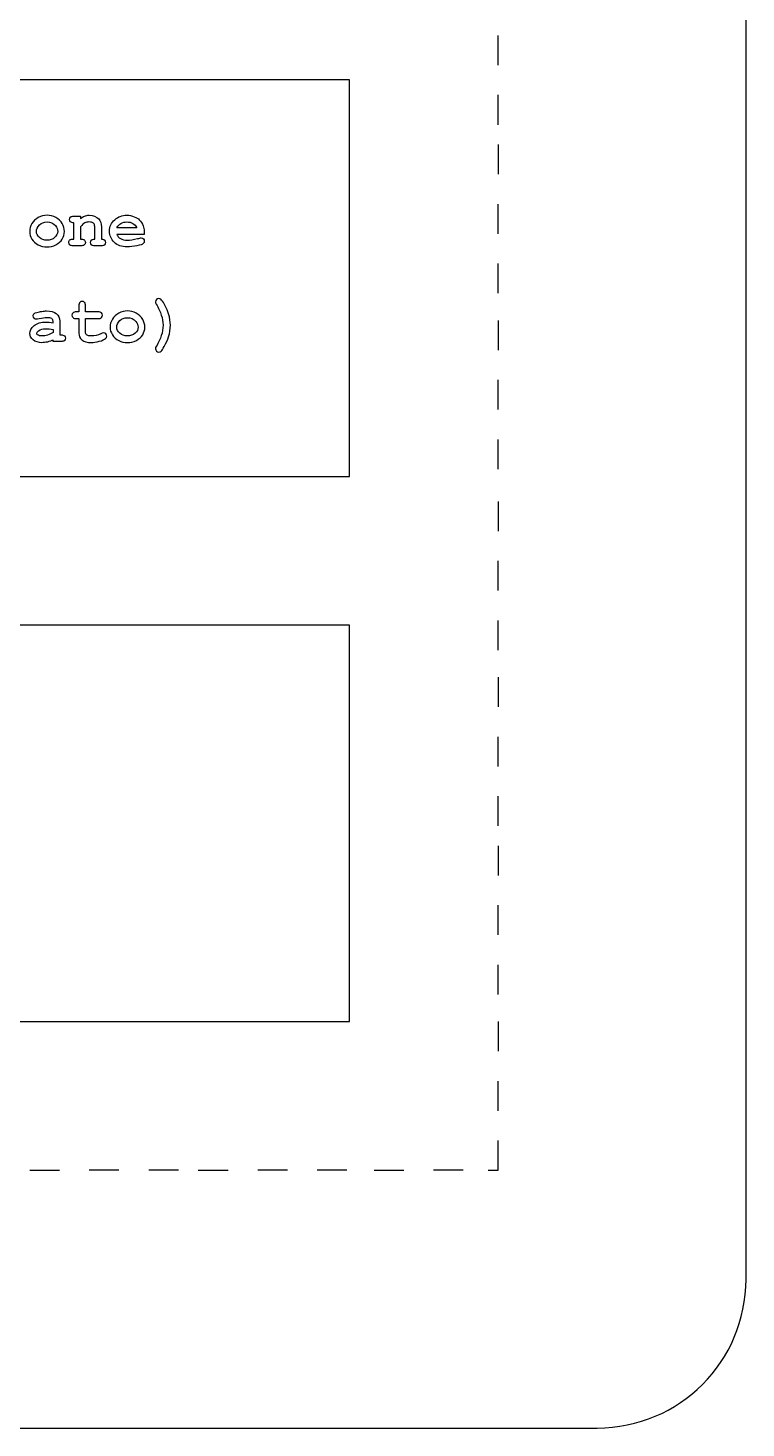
# Model space of a CAD drawing. Header units: millimetres. Extents: x 20 to 629, y 4 to 485.
# Drawn here: x 247.6 to 320, y 4 to 145.2 of the extents above; entities that cross this region are included whole.
import ezdxf

# ---------------------------------------------------------------- set-up
doc = ezdxf.new("R2010")
doc.units = ezdxf.units.MM
doc.header["$MEASUREMENT"] = 0
doc.layers.add('incisione', color=6, linetype='Continuous', true_color=0xff00ff)
doc.layers.add('taglio', color=178, linetype='Continuous', true_color=0x000000)

msp = doc.modelspace()

# ---------------------------------------------------------------- linework, layer by layer
at = {"layer": 'incisione'}
for points in [[(295, 141.48), (295, 144.48)], [(295, 135.48), (295, 138.48)], [(295, 133.48), (295, 130.48)], [(295, 124.48), (295, 127.48)], [(295, 118.48), (295, 121.48)], [(295, 115.74), (295, 112.74)], [(295, 106.74), (295, 109.74)], [(295, 100.74), (295, 103.74)], [(295, 97.48), (295, 94.48)], [(295, 88.48), (295, 91.48)], [(295, 82.48), (295, 85.48)], [(295, 79.74), (295, 76.74)], [(295, 70.74), (295, 73.74)], [(295, 64.74), (295, 67.74)], [(295, 62.74), (295, 59.74)], [(295, 53.74), (295, 56.74)], [(295, 47.74), (295, 50.74)], [(295, 45), (295, 42)], [(295, 36), (295, 39)], [(295, 30), (295, 33)], [(247.74, 30), (250.74, 30)], [(256.74, 30), (253.74, 30)], [(262.74, 30), (259.74, 30)], [(264.74, 30), (267.74, 30)], [(273.74, 30), (270.74, 30)], [(279.74, 30), (276.74, 30)], [(282.48, 30), (285.48, 30)], [(291.48, 30), (288.48, 30)], [(294, 30), (295, 30)]]:
    msp.add_lwpolyline(points, dxfattribs=at)
for points, knots in [([(251.23, 124.7), (251.23, 124.44), (251.16, 124.19), (251.02, 123.95), (250.87, 123.71), (250.66, 123.51), (250.37, 123.37), (250.09, 123.22), (249.79, 123.15), (249.48, 123.15), (249.17, 123.15), (248.88, 123.22), (248.6, 123.36), (248.32, 123.51), (248.1, 123.7), (247.95, 123.94), (247.81, 124.19), (247.73, 124.44), (247.73, 124.71), (247.73, 124.98), (247.81, 125.25), (247.96, 125.51), (248.11, 125.77), (248.32, 125.97), (248.6, 126.12), (248.88, 126.27), (249.18, 126.35), (249.48, 126.35), (249.79, 126.35), (250.09, 126.27), (250.37, 126.12), (250.66, 125.96), (250.87, 125.76), (251.02, 125.5), (251.16, 125.24), (251.23, 124.98), (251.23, 124.7)], [0, 0, 0, 0, 1, 1, 1, 2, 2, 2, 3, 3, 3, 4, 4, 4, 5, 5, 5, 6, 6, 6, 7, 7, 7, 8, 8, 8, 9, 9, 9, 10, 10, 10, 11, 11, 11, 12, 12, 12, 12]), ([(252.85, 126.26), (252.63, 126.26), (252.42, 126.26), (252.2, 126.26), (252.04, 126.26), (251.93, 126.23), (251.86, 126.16), (251.79, 126.1), (251.75, 126.02), (251.75, 125.92), (251.75, 125.82), (251.79, 125.74), (251.85, 125.68), (251.92, 125.61), (252.03, 125.58), (252.17, 125.58), (252.17, 125.03), (252.17, 124.48), (252.17, 123.94), (252, 123.94), (251.88, 123.92), (251.83, 123.89), (251.73, 123.82), (251.67, 123.72), (251.67, 123.6), (251.67, 123.5), (251.71, 123.42), (251.78, 123.35), (251.85, 123.29), (251.96, 123.26), (252.13, 123.26), (252.38, 123.26), (252.64, 123.26), (252.89, 123.26), (253.06, 123.26), (253.17, 123.29), (253.24, 123.35), (253.31, 123.42), (253.35, 123.5), (253.35, 123.6), (253.35, 123.72), (253.29, 123.82), (253.18, 123.89), (253.13, 123.92), (253.02, 123.94), (252.85, 123.94), (252.85, 124.36), (252.85, 124.78), (252.85, 125.19), (253.03, 125.39), (253.18, 125.52), (253.3, 125.58), (253.41, 125.64), (253.55, 125.67), (253.71, 125.67), (253.91, 125.67), (254.07, 125.63), (254.17, 125.54), (254.25, 125.47), (254.29, 125.36), (254.29, 125.21), (254.29, 124.79), (254.29, 124.36), (254.29, 123.94), (254.15, 123.94), (254.04, 123.91), (253.97, 123.84), (253.91, 123.78), (253.87, 123.7), (253.87, 123.6), (253.87, 123.5), (253.91, 123.42), (253.98, 123.35), (254.04, 123.29), (254.16, 123.26), (254.32, 123.26), (254.53, 123.26), (254.73, 123.26), (254.93, 123.26), (255.1, 123.26), (255.21, 123.29), (255.28, 123.35), (255.35, 123.42), (255.39, 123.5), (255.39, 123.6), (255.39, 123.7), (255.35, 123.78), (255.28, 123.84), (255.22, 123.91), (255.11, 123.94), (254.97, 123.94), (254.97, 124.36), (254.97, 124.78), (254.97, 125.19), (254.97, 125.52), (254.87, 125.78), (254.69, 125.97), (254.46, 126.22), (254.14, 126.35), (253.74, 126.35), (253.57, 126.35), (253.4, 126.32), (253.26, 126.27), (253.11, 126.21), (252.97, 126.13), (252.85, 126.03), (252.85, 126.11), (252.85, 126.18), (252.85, 126.26)], [-36, -36, -36, -36, -35, -35, -35, -34, -34, -34, -33, -33, -33, -32, -32, -32, -31, -31, -31, -30, -30, -30, -29, -29, -29, -28, -28, -28, -27, -27, -27, -26, -26, -26, -25, -25, -25, -24, -24, -24, -23, -23, -23, -22, -22, -22, -21, -21, -21, -20, -20, -20, -19, -19, -19, -18, -18, -18, -17, -17, -17, -16, -16, -16, -15, -15, -15, -14, -14, -14, -13, -13, -13, -12, -12, -12, -11, -11, -11, -10, -10, -10, -9, -9, -9, -8, -8, -8, -7, -7, -7, -6, -6, -6, -5, -5, -5, -4, -4, -4, -3, -3, -3, -2, -2, -2, -1, -1, -1, 0, 0, 0, 0]), ([(259.29, 124.42), (259.29, 124.51), (259.29, 124.61), (259.29, 124.7), (259.29, 124.92), (259.25, 125.12), (259.18, 125.28), (259.08, 125.52), (258.95, 125.72), (258.79, 125.89), (258.68, 126), (258.51, 126.1), (258.28, 126.2), (258.05, 126.3), (257.79, 126.35), (257.52, 126.35), (257.06, 126.35), (256.66, 126.2), (256.31, 125.9), (255.95, 125.6), (255.78, 125.21), (255.78, 124.74), (255.78, 124.29), (255.94, 123.92), (256.27, 123.61), (256.59, 123.3), (257.02, 123.15), (257.56, 123.15), (257.88, 123.15), (258.21, 123.19), (258.55, 123.26), (258.89, 123.34), (259.1, 123.41), (259.19, 123.49), (259.26, 123.56), (259.29, 123.63), (259.29, 123.72), (259.29, 123.82), (259.26, 123.9), (259.2, 123.96), (259.14, 124.02), (259.06, 124.06), (258.97, 124.06), (258.9, 124.06), (258.79, 124.03), (258.61, 123.99), (258.2, 123.88), (257.86, 123.83), (257.61, 123.83), (257.31, 123.83), (257.07, 123.88), (256.89, 123.99), (256.71, 124.1), (256.58, 124.24), (256.51, 124.42), (257.44, 124.42), (258.36, 124.42), (259.29, 124.42)], [-19, -19, -19, -19, -18, -18, -18, -17, -17, -17, -16, -16, -16, -15, -15, -15, -14, -14, -14, -13, -13, -13, -12, -12, -12, -11, -11, -11, -10, -10, -10, -9, -9, -9, -8, -8, -8, -7, -7, -7, -6, -6, -6, -5, -5, -5, -4, -4, -4, -3, -3, -3, -2, -2, -2, -1, -1, -1, 0, 0, 0, 0]), ([(250.56, 124.7), (250.56, 124.92), (250.48, 125.12), (250.32, 125.3), (250.11, 125.55), (249.83, 125.67), (249.48, 125.67), (249.18, 125.67), (248.92, 125.57), (248.72, 125.38), (248.51, 125.18), (248.41, 124.95), (248.41, 124.7), (248.41, 124.48), (248.51, 124.29), (248.72, 124.1), (248.93, 123.92), (249.18, 123.83), (249.48, 123.83), (249.79, 123.83), (250.04, 123.92), (250.25, 124.1), (250.45, 124.29), (250.56, 124.49), (250.56, 124.7)], [0, 0, 0, 0, 1, 1, 1, 2, 2, 2, 3, 3, 3, 4, 4, 4, 5, 5, 5, 6, 6, 6, 7, 7, 7, 8, 8, 8, 8]), ([(258.54, 125.09), (258.43, 125.29), (258.3, 125.43), (258.13, 125.53), (257.96, 125.62), (257.77, 125.67), (257.53, 125.67), (257.31, 125.67), (257.11, 125.62), (256.94, 125.53), (256.77, 125.43), (256.64, 125.29), (256.53, 125.09), (257.2, 125.09), (257.87, 125.09), (258.54, 125.09)], [0, 0, 0, 0, 1, 1, 1, 2, 2, 2, 3, 3, 3, 4, 4, 4, 5, 5, 5, 5]), ([(253.37, 115.92), (253.37, 115.47), (253.37, 115.02), (253.37, 114.57), (253.37, 114.42), (253.4, 114.33), (253.46, 114.28), (253.55, 114.21), (253.71, 114.17), (253.95, 114.17), (254.3, 114.17), (254.61, 114.25), (254.91, 114.39), (255.02, 114.45), (255.11, 114.48), (255.17, 114.48), (255.26, 114.48), (255.34, 114.45), (255.4, 114.38), (255.47, 114.31), (255.5, 114.23), (255.5, 114.14), (255.5, 114.05), (255.46, 113.98), (255.39, 113.91), (255.28, 113.81), (255.07, 113.71), (254.75, 113.63), (254.44, 113.54), (254.17, 113.5), (253.95, 113.5), (253.53, 113.5), (253.22, 113.59), (253, 113.77), (252.79, 113.95), (252.69, 114.17), (252.69, 114.44), (252.69, 114.93), (252.69, 115.43), (252.69, 115.92), (252.61, 115.92), (252.53, 115.92), (252.45, 115.92), (252.28, 115.92), (252.17, 115.96), (252.1, 116.02), (252.03, 116.08), (251.99, 116.16), (251.99, 116.26), (251.99, 116.36), (252.03, 116.44), (252.1, 116.51), (252.17, 116.57), (252.28, 116.6), (252.45, 116.6), (252.53, 116.6), (252.61, 116.6), (252.69, 116.6), (252.69, 116.8), (252.69, 117.01), (252.69, 117.21), (252.69, 117.37), (252.72, 117.49), (252.78, 117.56), (252.85, 117.63), (252.93, 117.66), (253.03, 117.66), (253.13, 117.66), (253.21, 117.63), (253.27, 117.56), (253.33, 117.49), (253.37, 117.37), (253.37, 117.21), (253.37, 117.01), (253.37, 116.8), (253.37, 116.6), (253.78, 116.6), (254.2, 116.6), (254.62, 116.6), (254.78, 116.6), (254.9, 116.57), (254.97, 116.51), (255.03, 116.44), (255.07, 116.36), (255.07, 116.26), (255.07, 116.16), (255.03, 116.08), (254.97, 116.02), (254.9, 115.96), (254.78, 115.92), (254.62, 115.92), (254.2, 115.92), (253.78, 115.92), (253.37, 115.92)], [0, 0, 0, 0, 1, 1, 1, 2, 2, 2, 3, 3, 3, 4, 4, 4, 5, 5, 5, 6, 6, 6, 7, 7, 7, 8, 8, 8, 9, 9, 9, 10, 10, 10, 11, 11, 11, 12, 12, 12, 13, 13, 13, 14, 14, 14, 15, 15, 15, 16, 16, 16, 17, 17, 17, 18, 18, 18, 19, 19, 19, 20, 20, 20, 21, 21, 21, 22, 22, 22, 23, 23, 23, 24, 24, 24, 25, 25, 25, 26, 26, 26, 27, 27, 27, 28, 28, 28, 29, 29, 29, 30, 30, 30, 31, 31, 31, 31]), ([(261.93, 115.25), (261.93, 114.86), (261.87, 114.47), (261.74, 114.08), (261.65, 113.79), (261.5, 113.46), (261.3, 113.11), (261.16, 112.85), (261.06, 112.7), (260.99, 112.64), (260.92, 112.58), (260.84, 112.55), (260.76, 112.55), (260.66, 112.55), (260.58, 112.58), (260.51, 112.65), (260.45, 112.71), (260.42, 112.79), (260.42, 112.88), (260.42, 112.95), (260.44, 113.03), (260.5, 113.11), (260.73, 113.5), (260.91, 113.87), (261.01, 114.21), (261.12, 114.55), (261.18, 114.9), (261.18, 115.25), (261.18, 115.6), (261.12, 115.94), (261.01, 116.28), (260.91, 116.63), (260.73, 116.99), (260.5, 117.38), (260.44, 117.47), (260.42, 117.54), (260.42, 117.61), (260.42, 117.7), (260.45, 117.78), (260.51, 117.85), (260.58, 117.91), (260.66, 117.94), (260.76, 117.94), (260.84, 117.94), (260.91, 117.92), (260.97, 117.87), (261.06, 117.79), (261.18, 117.62), (261.32, 117.35), (261.53, 116.96), (261.68, 116.64), (261.75, 116.39), (261.87, 116), (261.93, 115.62), (261.93, 115.25)], [0, 0, 0, 0, 1, 1, 1, 2, 2, 2, 3, 3, 3, 4, 4, 4, 5, 5, 5, 6, 6, 6, 7, 7, 7, 8, 8, 8, 9, 9, 9, 10, 10, 10, 11, 11, 11, 12, 12, 12, 13, 13, 13, 14, 14, 14, 15, 15, 15, 16, 16, 16, 17, 17, 17, 18, 18, 18, 18]), ([(250.09, 113.6), (250.35, 113.6), (250.61, 113.6), (250.88, 113.6), (251.04, 113.6), (251.16, 113.64), (251.23, 113.7), (251.3, 113.76), (251.33, 113.84), (251.33, 113.94), (251.33, 114.04), (251.3, 114.12), (251.23, 114.19), (251.16, 114.25), (251.04, 114.28), (250.88, 114.28), (250.84, 114.28), (250.8, 114.28), (250.76, 114.28), (250.76, 114.75), (250.76, 115.21), (250.76, 115.67), (250.76, 115.99), (250.65, 116.24), (250.41, 116.42), (250.18, 116.6), (249.86, 116.69), (249.44, 116.69), (249.29, 116.69), (249.14, 116.68), (248.96, 116.65), (248.79, 116.62), (248.62, 116.58), (248.45, 116.54), (248.33, 116.5), (248.24, 116.47), (248.2, 116.45), (248.17, 116.42), (248.13, 116.39), (248.11, 116.35), (248.09, 116.31), (248.08, 116.26), (248.08, 116.2), (248.08, 116.1), (248.11, 116.01), (248.17, 115.95), (248.24, 115.88), (248.31, 115.85), (248.4, 115.85), (248.47, 115.85), (248.56, 115.87), (248.68, 115.89), (249, 115.97), (249.26, 116.01), (249.46, 116.01), (249.7, 116.01), (249.87, 115.98), (249.96, 115.92), (250.04, 115.85), (250.09, 115.77), (250.09, 115.67), (250.09, 115.62), (250.09, 115.56), (250.09, 115.51), (249.82, 115.55), (249.58, 115.57), (249.38, 115.57), (248.87, 115.57), (248.47, 115.45), (248.18, 115.21), (247.89, 114.97), (247.74, 114.7), (247.74, 114.42), (247.74, 114.19), (247.86, 113.97), (248.08, 113.78), (248.31, 113.59), (248.6, 113.49), (248.97, 113.49), (249.13, 113.49), (249.32, 113.51), (249.52, 113.56), (249.73, 113.6), (249.92, 113.67), (250.09, 113.76), (250.09, 113.71), (250.09, 113.66), (250.09, 113.6)], [-29, -29, -29, -29, -28, -28, -28, -27, -27, -27, -26, -26, -26, -25, -25, -25, -24, -24, -24, -23, -23, -23, -22, -22, -22, -21, -21, -21, -20, -20, -20, -19, -19, -19, -18, -18, -18, -17, -17, -17, -16, -16, -16, -15, -15, -15, -14, -14, -14, -13, -13, -13, -12, -12, -12, -11, -11, -11, -10, -10, -10, -9, -9, -9, -8, -8, -8, -7, -7, -7, -6, -6, -6, -5, -5, -5, -4, -4, -4, -3, -3, -3, -2, -2, -2, -1, -1, -1, 0, 0, 0, 0]), ([(259.35, 115.05), (259.35, 114.79), (259.27, 114.54), (259.13, 114.29), (258.99, 114.05), (258.77, 113.86), (258.49, 113.71), (258.2, 113.57), (257.9, 113.5), (257.59, 113.5), (257.29, 113.5), (256.99, 113.57), (256.71, 113.71), (256.43, 113.85), (256.21, 114.04), (256.07, 114.29), (255.92, 114.53), (255.84, 114.79), (255.84, 115.05), (255.84, 115.32), (255.92, 115.59), (256.07, 115.85), (256.22, 116.11), (256.43, 116.32), (256.71, 116.47), (257, 116.62), (257.29, 116.69), (257.59, 116.69), (257.9, 116.69), (258.2, 116.61), (258.48, 116.46), (258.77, 116.31), (258.98, 116.1), (259.13, 115.84), (259.27, 115.59), (259.35, 115.32), (259.35, 115.05)], [0, 0, 0, 0, 1, 1, 1, 2, 2, 2, 3, 3, 3, 4, 4, 4, 5, 5, 5, 6, 6, 6, 7, 7, 7, 8, 8, 8, 9, 9, 9, 10, 10, 10, 11, 11, 11, 12, 12, 12, 12]), ([(258.67, 115.04), (258.67, 115.26), (258.59, 115.46), (258.44, 115.64), (258.22, 115.89), (257.94, 116.01), (257.59, 116.01), (257.29, 116.01), (257.03, 115.92), (256.83, 115.72), (256.62, 115.52), (256.52, 115.3), (256.52, 115.04), (256.52, 114.83), (256.62, 114.63), (256.83, 114.45), (257.04, 114.26), (257.29, 114.17), (257.59, 114.17), (257.9, 114.17), (258.15, 114.26), (258.36, 114.45), (258.57, 114.63), (258.67, 114.83), (258.67, 115.04)], [0, 0, 0, 0, 1, 1, 1, 2, 2, 2, 3, 3, 3, 4, 4, 4, 5, 5, 5, 6, 6, 6, 7, 7, 7, 8, 8, 8, 8]), ([(250.09, 114.82), (249.82, 114.87), (249.57, 114.89), (249.34, 114.89), (249.06, 114.89), (248.83, 114.83), (248.63, 114.69), (248.5, 114.61), (248.44, 114.52), (248.44, 114.43), (248.44, 114.37), (248.47, 114.32), (248.53, 114.28), (248.64, 114.21), (248.79, 114.17), (248.98, 114.17), (249.15, 114.17), (249.33, 114.2), (249.54, 114.26), (249.74, 114.33), (249.93, 114.42), (250.09, 114.53), (250.09, 114.62), (250.09, 114.72), (250.09, 114.82)], [0, 0, 0, 0, 1, 1, 1, 2, 2, 2, 3, 3, 3, 4, 4, 4, 5, 5, 5, 6, 6, 6, 7, 7, 7, 8, 8, 8, 8])]:
    msp.add_open_spline(points, degree=3, knots=knots, dxfattribs=at)
at = {"layer": 'taglio'}
for p, q in [((320, 19), (320, 470)), ((35, 4), (305, 4))]:
    msp.add_line(p, q, dxfattribs=at)
for points in [[(222, 140), (180, 140), (180, 100), (280, 100), (280, 140), (238, 140)], [(222, 85), (180, 85), (180, 45), (280, 45), (280, 85), (238, 85)]]:
    msp.add_lwpolyline(points, dxfattribs=at)
msp.add_arc((305, 19), 15, 270, 0, dxfattribs=at)

doc.saveas('drawing.dxf')
